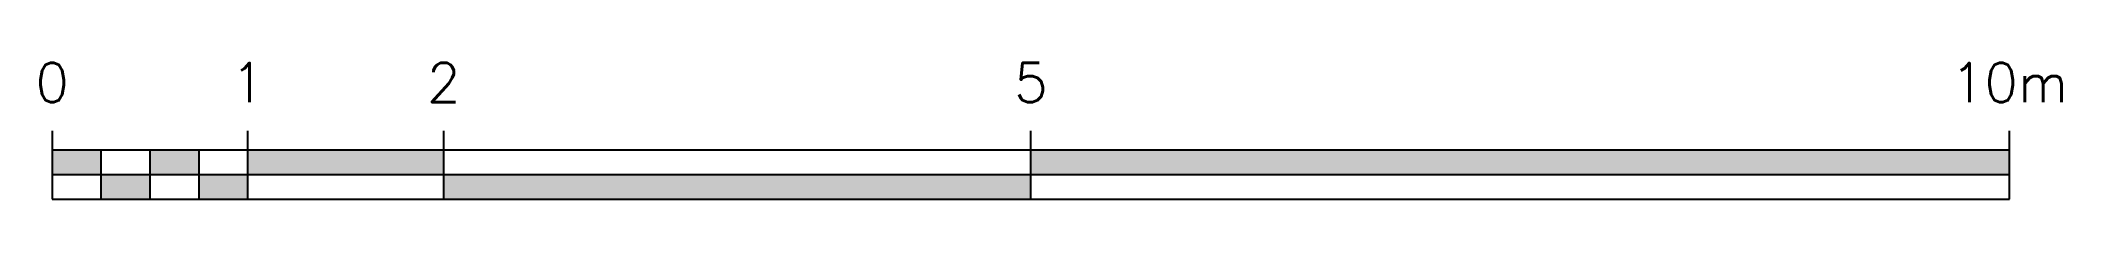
# Model space of a CAD drawing. Header units: millimetres. Extents: x 1167.4 to 1177.7, y -1205.5 to -1204.9.
import ezdxf
from ezdxf.enums import TextEntityAlignment as Align

# ---------------------------------------------------------------- set-up
doc = ezdxf.new("R2010")
doc.units = ezdxf.units.MM
doc.header["$LTSCALE"] = 10
doc.layers.add('Símbolos_Gráficos', color=1, linetype='Continuous')
doc.styles.add('r80', font='romans.shx')

msp = doc.modelspace()

# ---------------------------------------------------------------- hatches: boundary and pattern name
at = {"layer": 'Símbolos_Gráficos'}
h = msp.add_hatch(color=256, dxfattribs=at)
h.paths.add_polyline_path([(1167.665, -1205.423), (1167.665, -1205.298), (1167.415, -1205.298), (1167.415, -1205.423)])
h.paths.add_polyline_path([(1167.665, -1205.423), (1167.665, -1205.548), (1167.915, -1205.548), (1167.915, -1205.423)])
h.paths.add_polyline_path([(1167.915, -1205.298), (1167.915, -1205.423), (1168.165, -1205.423), (1168.165, -1205.298)])
h.paths.add_polyline_path([(1168.165, -1205.423), (1168.165, -1205.548), (1168.415, -1205.548), (1168.415, -1205.423)])
h.paths.add_polyline_path([(1168.415, -1205.298), (1168.415, -1205.423), (1169.415, -1205.423), (1169.415, -1205.298)])
h.paths.add_polyline_path([(1169.415, -1205.423), (1169.415, -1205.548), (1172.415, -1205.548), (1172.415, -1205.423)])
h.paths.add_polyline_path([(1177.415, -1205.423), (1177.415, -1205.298), (1172.415, -1205.298), (1172.415, -1205.423)])

# ---------------------------------------------------------------- linework, layer by layer
for p, q in [((1167.415, -1205.198), (1167.415, -1205.548)), ((1168.415, -1205.548), (1168.415, -1205.198)), ((1169.415, -1205.548), (1169.415, -1205.198)), ((1172.415, -1205.548), (1172.415, -1205.198)), ((1177.415, -1205.548), (1177.415, -1205.198)), ((1177.415, -1205.298), (1167.415, -1205.298)), ((1167.665, -1205.548), (1167.665, -1205.298)), ((1167.915, -1205.548), (1167.915, -1205.298)), ((1168.165, -1205.548), (1168.165, -1205.298)), ((1167.415, -1205.423), (1177.415, -1205.423)), ((1167.415, -1205.548), (1177.415, -1205.548))]:
    msp.add_line(p, q, dxfattribs=at)

# ---------------------------------------------------------------- texts
at = {"layer": 'Símbolos_Gráficos', "color": 2, "style": 'r80'}
for s, p in [('0', (1167.415, -1205.051)), ('1', (1168.415, -1205.051)), ('2', (1169.415, -1205.051)), ('5', (1172.415, -1205.051)), ('10m', (1177.415, -1205.051))]:
    msp.add_text(s, height=0.2, dxfattribs=at).set_placement(p, align=Align.CENTER)

doc.saveas('drawing.dxf')
